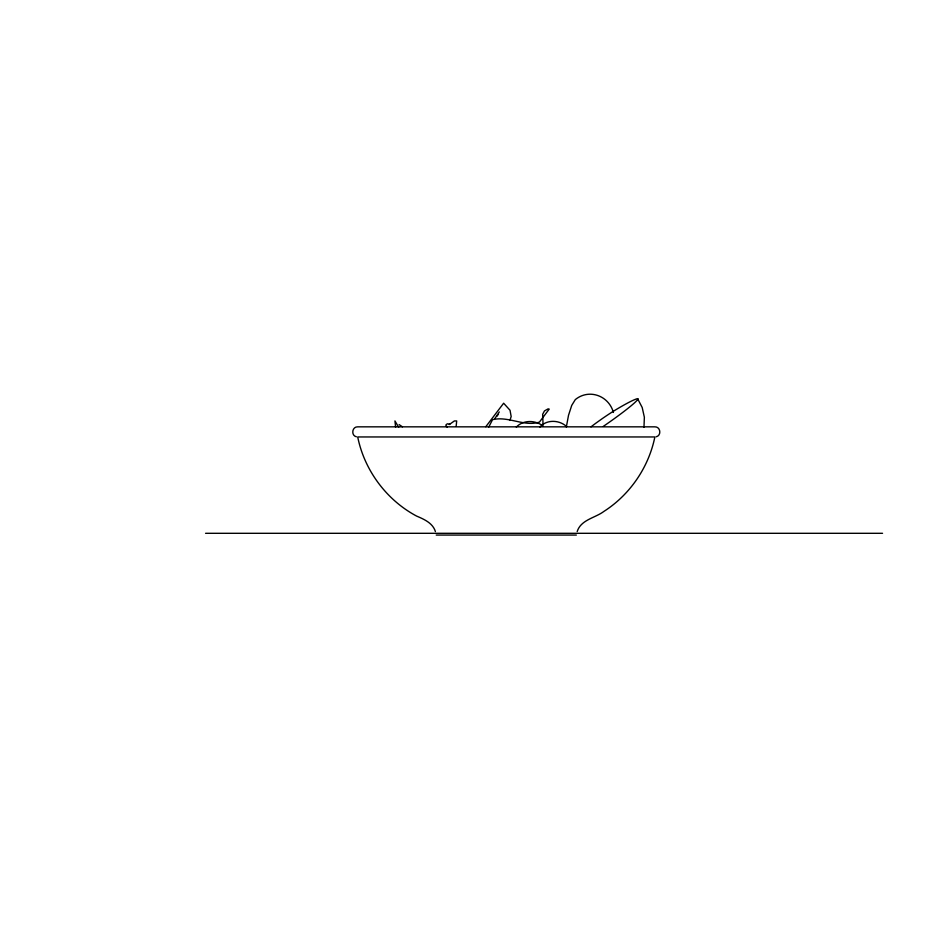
<?xml version="1.0" encoding="UTF-8"?>
<svg xmlns="http://www.w3.org/2000/svg" width="929" height="929" viewBox="0 0 929 929"><rect width="100%" height="100%" fill="white"/><g stroke="black" fill="none" stroke-linecap="round" stroke-linejoin="round"><path stroke-width="1.39" d="M643.971 427.224L644.366 417.249L642.194 407.494L637.584 398.646A84.225 6.166 -35 0 0 616.194 409.538A25.582 1.87 -35 0 0 602.166 418.689L596.476 422.741A25.582 1.87 -35 0 0 590.983 426.852M456.151 426.365L456.696 420.93L454.374 420.953L449.264 424.576M566.33 427.026L568.525 415.275L571.73 405.392L575.306 399.598C588.986 388.427 608.75 395.557 613.419 412.464M509.916 420.454L511.171 416.529L510.033 410.27L503.646 403.221L485.797 426.725M577.176 531.585C580.88 519.648 595.245 517.976 603.989 511.356C630.001 494.658 648.732 467.252 654.864 436.955L357.711 436.955C364.412 470.318 386.534 500.057 416.552 516.059C423.996 519.241 432.868 523.05 435.399 531.585M488.759 427.038L492.521 419.676C508.384 415.82 524.061 426.98 539.424 422.103L549.236 409.085L547.936 408.946L544.452 410.943L542.652 414.299L543.059 424.82M499.314 411.953L494.82 418.573M496.678 416.436L498.432 414.288M539.958 427.038C546.577 419.304 559.235 419.838 566.481 426.423M516.315 427.038C523.503 419.734 534.953 420.082 542.966 425.842M656.176 436.793C661.738 435.562 660.565 426.585 654.864 426.841L357.711 426.841C352.01 426.585 350.837 435.562 356.399 436.793M205.576 533.304L882.55 533.304M436.224 535.058L576.352 535.058M449.88 424.065L447.232 423.81L445.804 425.099L447.302 427.282M399.11 424.576L402.443 426.829M398.68 427.282L394.941 420.93L395.615 427.177M637.584 398.646A38.275 2.799 -35 0 1 603.235 426.423"/></g></svg>
